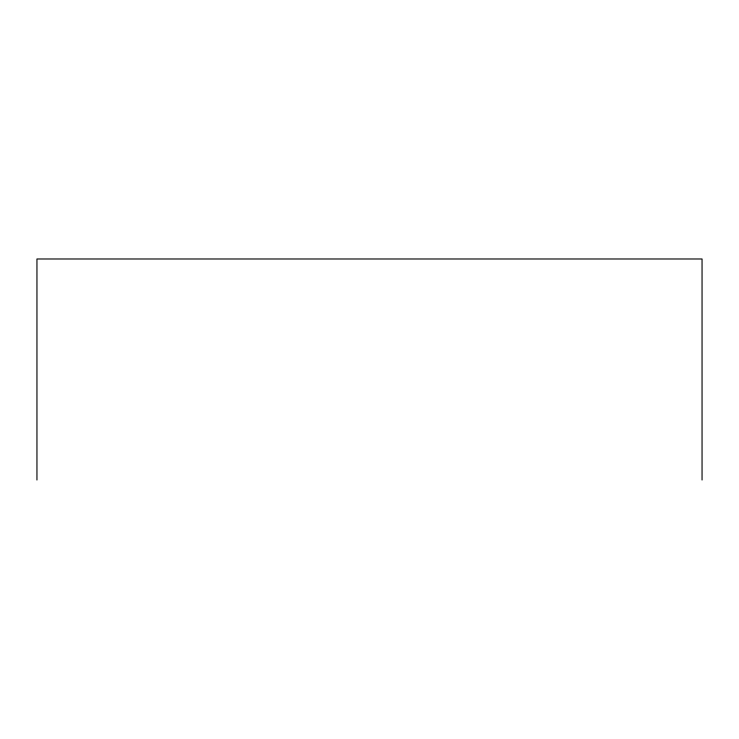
<?xml version="1.0" encoding="UTF-8"?>
<svg xmlns="http://www.w3.org/2000/svg" width="739" height="739" viewBox="0 0 739 739"><rect width="100%" height="100%" fill="white"/><g stroke="black" fill="none" stroke-linecap="round" stroke-linejoin="round"><path stroke-width="1.11" d="M702.05 480.017L702.05 258.983L36.95 258.983L36.95 480.017"/></g></svg>
